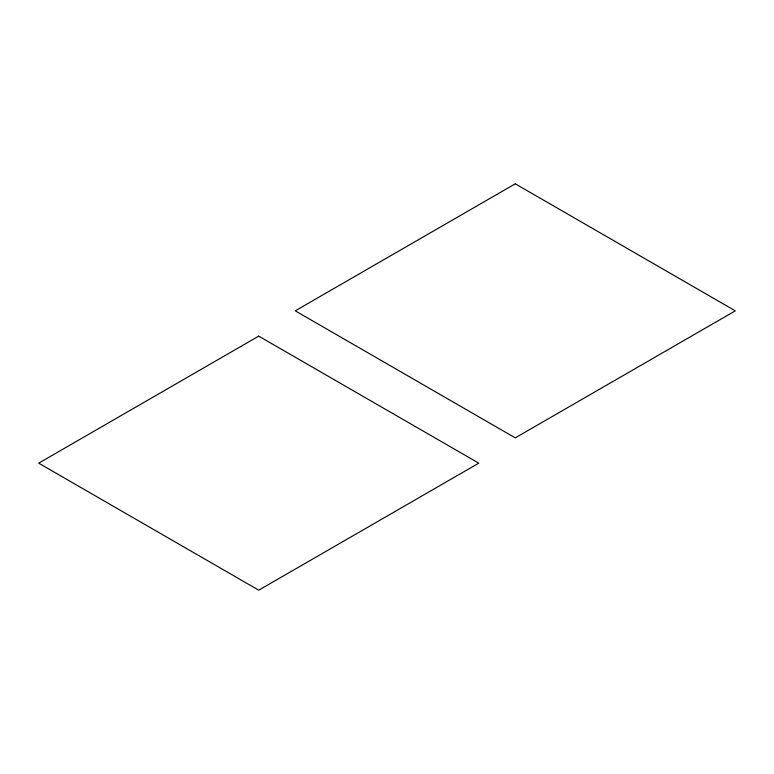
<?xml version="1.0" encoding="UTF-8"?>
<svg xmlns="http://www.w3.org/2000/svg" width="774" height="774" viewBox="0 0 774 774"><rect width="100%" height="100%" fill="white"/><g stroke="black" fill="none" stroke-linecap="round" stroke-linejoin="round"><path stroke-width="1.16" d="M515.271 183.806L295.242 310.838L515.271 437.871L735.3 310.838L515.271 183.806M258.729 336.129L38.7 463.162L258.729 590.194L478.758 463.162L258.729 336.129"/></g></svg>
